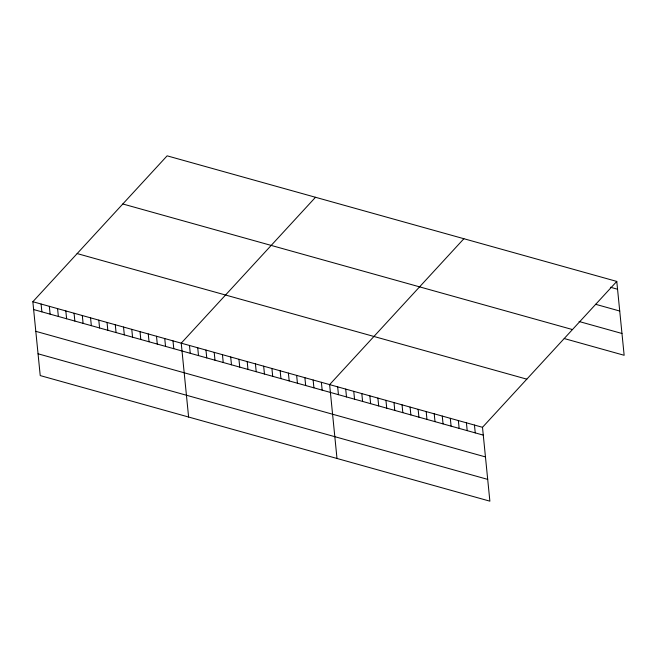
<?xml version="1.0" encoding="UTF-8"?>
<svg xmlns="http://www.w3.org/2000/svg" width="657" height="657" viewBox="0 0 657 657"><rect width="100%" height="100%" fill="white"/><g stroke="black" fill="none" stroke-linecap="round" stroke-linejoin="round"><path stroke-width="0.99" d="M616.775 281.418L482.501 427.305L489.876 501.168L40.225 375.582L32.85 301.719L167.124 155.832L616.775 281.418L624.15 355.281L564.248 338.552M315.508 197.272L181.233 343.168L188.608 417.031M463.891 238.713L329.625 384.608L336.992 458.471M610.402 287.24L617.555 289.236M595.595 304.29L619.732 311.032M579.063 321.495L621.974 333.485M122.81 203.974L572.469 329.559M77.156 253.577L526.815 379.163M32.85 301.719L482.501 427.305M33.63 309.546L483.281 435.131M35.806 331.333L485.457 456.919M38.049 353.795L487.699 479.38M474.461 425.063L475.241 432.881M466.413 422.812L467.193 430.631M458.364 420.562L459.144 428.389M450.316 418.32L451.096 426.138M442.268 416.07L443.048 423.888M434.228 413.828L435.008 421.646M426.179 411.578L426.96 419.396M418.131 409.327L418.911 417.146M410.083 407.085L410.863 414.904M402.043 404.835L402.823 412.653M393.995 402.585L394.775 410.411M385.946 400.343L386.727 408.161M377.898 398.093L378.678 405.911M369.85 395.843L370.63 403.669M361.81 393.6L362.59 401.419M353.762 391.35L354.542 399.169M345.713 389.1L346.494 396.927M337.665 386.858L338.445 394.676M321.38 382.308L322.16 390.127M313.134 380.001L313.915 387.827M304.889 377.701L305.669 385.519M296.644 375.402L297.424 383.22M288.407 373.094L289.187 380.92M280.161 370.794L280.941 378.613M271.916 368.495L272.696 376.313M263.671 366.187L264.451 374.005M255.425 363.888L256.205 371.706M247.188 361.588L247.968 369.406M238.943 359.28L239.723 367.099M230.697 356.981L231.478 364.799M222.452 354.681L223.232 362.5M214.207 352.374L214.987 360.192M205.97 350.074L206.75 357.893M197.724 347.767L198.504 355.593M189.479 345.467L190.259 353.285M172.988 340.86L173.776 348.686M164.751 338.56L165.531 346.379M156.506 336.261L157.286 344.079M148.26 333.953L149.04 341.78M140.015 331.654L140.795 339.472M131.778 329.354L132.558 337.172M123.532 327.046L124.313 334.865M115.287 324.747L116.067 332.565M107.042 322.447L107.822 330.266M98.796 320.14L99.577 327.958M90.559 317.84L91.339 325.658M82.314 315.532L83.094 323.359M74.069 313.233L74.849 321.051M65.823 310.933L66.603 318.752M57.578 308.626L58.358 316.452M49.341 306.326L50.121 314.145M41.095 304.027L41.876 311.845"/></g></svg>
